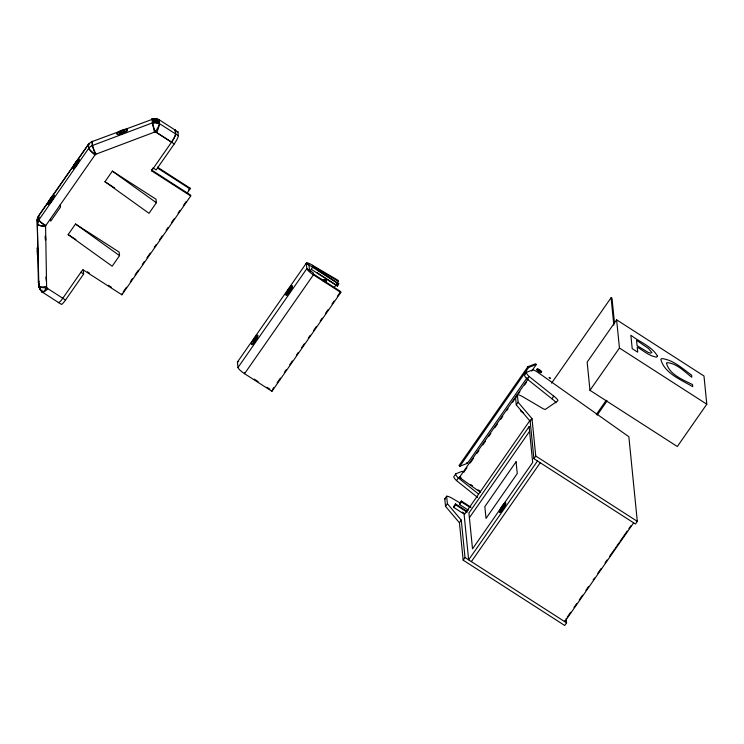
<?xml version="1.0" encoding="UTF-8"?>
<svg xmlns="http://www.w3.org/2000/svg" width="744" height="744" viewBox="0 0 744 744"><rect width="100%" height="100%" fill="white"/><g stroke="black" fill="none" stroke-linecap="round" stroke-linejoin="round"><path stroke-width="1.12" d="M158.891 123.616L158.891 123.272A11.746 11.318 -5.7 0 0 152.39 122.89L91.763 145.778M37.87 248.291C38.111 247.343 38.39 259.014 38.093 257.88M38.158 257.461L38.167 254.792M153.422 168.172L156.147 169.93L174.254 143.945L155.366 131.781L95.409 154.38L45.524 225.925A7.821 1.628 34.9 0 1 38.948 219.768L88.806 148.196A9.867 9.505 -5.7 0 1 92.117 145.601M68.141 234.593L75.507 224.018L119.189 252.114L119.533 255.638L112.167 266.213L68.141 234.593L75.907 239.587M104.978 181.703L112.344 171.129L156.026 199.225L156.37 202.749L149.005 213.323L104.978 181.703L114.688 187.953M58.283 302.371A7.821 1.339 -57.3 0 0 62.794 298.26L82.761 269.626L121.904 294.801L190.724 195.998L151.581 170.822L152.78 168.088M151.581 170.822L171.52 142.188A7.821 1.339 -57.3 0 0 175.621 133.957L175.277 130.079M88.824 143.964A7.812 1.479 40.5 0 0 88.434 144.373L38.567 215.937A9.867 9.505 -5.7 0 0 37.2 220.224L38.893 286.533A11.746 11.318 -5.7 0 0 42.12 291.974L61.036 304.138A7.821 1.339 -57.3 0 0 65.537 300.018L83.635 274.043L83.254 270.1M188.613 189.962L189.934 188.065L157.468 167.177M187.376 192.743L190.018 188.939L189.934 188.065M123.141 292.02L126.452 287.268M130.423 281.567L132.404 278.721M135.055 274.917L138.365 270.174M142.327 264.473L144.317 261.618M146.968 257.824L150.269 253.072M154.24 247.371L156.231 244.516M159.532 239.773L162.183 235.969M166.154 230.268L168.135 227.422M171.446 222.67L174.096 218.866M178.067 213.165L180.048 210.32M183.359 205.567L186.009 201.773M237.978 367.517L237.438 362.068L306.296 263.209A7.821 1.628 34.9 0 1 312.461 265.245L337.897 280.246L338.464 281.418L334.484 287.128M310.016 271.104L312.666 267.301L312.461 265.245L312.545 266.138L338.464 281.418M309.532 270.388L308.983 264.938L306.296 263.209L306.844 268.658L313.215 272.769L313.419 274.824L244.553 373.683L271.951 391.307L340.808 292.448L340.696 291.564L313.345 273.969L313.419 274.824L340.808 292.448M324.291 281.455L324.561 281.065L324.458 281.79M311.262 269.309L337.32 286.068L338.678 283.641L318.116 270.416L318.014 269.365M337.32 286.068L338.678 283.641M272.499 389.475L273.829 387.568M277.14 382.816L280.451 378.064M284.422 372.363L286.403 369.508M289.714 364.755L292.364 360.952M296.335 355.251L298.325 352.396M301.636 347.643L304.287 343.849M308.258 338.139L310.239 335.293M313.55 330.541L316.2 326.737M320.171 321.027L322.161 318.181M325.472 313.429L328.123 309.625M332.094 303.924L334.075 301.069M337.385 296.317L340.036 292.513M531.718 371.079L536.359 364.43L535.485 363.779L527.877 366.736L459.011 465.595L459.885 466.237L467.492 463.289L527.087 377.738M459.885 466.237L528.751 367.378L536.359 364.43M464.144 472.059A5.831 1.209 34.9 0 0 461.866 471.436L455.877 473.761L454.035 476.402A11.123 2.306 34.9 0 0 456.518 480.605L477.62 497.438M526.613 372.279A11.123 2.306 34.9 0 0 529.105 376.483L553.722 396.124A6.984 1.451 34.9 0 1 557.795 400.849L545.343 409.395A5.58 1.163 34.9 0 1 542.618 408.428L523.627 397.231A9.579 1.99 34.9 0 0 517.378 394.757L515.536 397.398L516.28 404.894L530.165 421.299L533.904 458.685L635.469 524.009L637.31 521.358L628.857 436.737L538.526 372.828A5.831 1.209 34.9 0 0 532.602 369.954L526.613 372.279L524.771 374.93A11.123 2.306 34.9 0 0 527.264 379.124L551.881 398.765A6.984 1.451 34.9 0 1 556.019 402.876M456.518 480.605L458.36 477.955A11.123 2.306 34.9 0 1 455.877 473.761M527.264 379.124L529.105 376.483M480.643 492.444L459.42 477.388L528.128 378.994M566.11 618.264L566.565 622.84L564.724 625.49L463.159 560.158L459.429 522.772L445.544 506.366L444.791 498.88L446.633 496.229A9.579 1.99 34.9 0 1 452.882 498.713L460.48 503.195M464.284 471.547L466.981 467.706M470.245 462.991L473.603 458.192M476.867 453.487L478.894 450.594M482.828 444.931L485.516 441.09M488.789 436.375L490.817 433.482M494.741 427.819L497.438 423.978M500.703 419.263L502.73 416.37M506.664 410.707L508.031 408.763M512.625 402.151L514.606 399.305M518.577 393.595L519.907 391.697M524.539 385.039L526.529 382.193M445.544 506.366L447.386 503.725L446.633 496.229M516.28 404.894L518.122 402.244L517.378 394.757M467.074 511.323L455.505 503.893L453.663 506.534L453.756 507.417L464.349 514.234M453.756 507.417L455.598 504.776L455.505 503.893M471.064 507.278L461.354 501.038L459.513 503.688L459.597 504.562L468.339 510.179M459.597 504.562L461.447 501.921L461.354 501.038M551.592 383.132L611.103 297.702L612.014 298.279L614.525 323.473M530.37 419.876L464.163 514.932L468.646 559.86L537.503 461.001M459.429 522.772L461.271 520.13L447.386 503.725M530.165 421.299L532.016 418.649L518.122 402.244M551.881 398.765L553.722 396.124M469.408 517.712L529.57 431.334M616.627 319.818L587.156 362.123L589.973 390.33L677.328 446.521L706.8 404.206L703.982 375.999L616.627 319.818L619.445 348.025L589.973 390.33M463.159 560.158L465 557.516L461.271 520.13M533.904 458.685L535.745 456.035L532.016 418.649M471.371 561.618L540.237 462.759M596.307 414.52L606.221 400.281M597.209 415.106L607.132 400.867M567.346 617.009L570.657 612.256M573.968 607.504L576.619 603.7M579.26 599.906L582.571 595.144M585.881 590.392L588.532 586.598M593.163 579.939L594.493 578.042M597.804 573.289L601.115 568.537M605.086 562.827L607.076 559.981M609.717 556.177L613.028 551.425M613.577 550.634L614.563 549.221M615.176 548.337L616.162 546.933M616.999 545.715L618.989 542.869M620.003 541.418L621.965 538.591M622.3 538.117L624.951 534.313M625.239 533.894L627.211 531.067M628.922 528.612L630.912 525.757M633.646 522.837L564.78 621.696L564.696 620.812M459.42 477.388L459.932 476.904L461.168 477.853M159.104 119.682L159.458 123.55L155.998 122.658L152.408 122.816L154.399 131.995A4.213 4.055 -5.7 0 1 156.51 132.172L156.891 132.311A7.747 0.949 -69.5 0 0 159.439 123.523M174.254 143.945A7.821 1.339 -57.3 0 0 178.346 135.715L177.974 131.874L159.077 119.728L153.822 118.78L92.089 141.593A9.867 9.505 -5.7 0 0 88.434 144.373L38.567 215.946A9.867 9.505 -5.7 0 0 37.2 220.224L37.786 247.78M549.304 377.422L550.179 378.343M158.891 123.272L178.346 135.715M549.174 377.645L550.309 378.119M619.445 348.025L706.8 404.206M306.296 263.209L338.725 284.059M157.561 168.06L190.018 188.939M316.721 272.425L337.283 285.649M151.488 169.939L190.641 195.123L190.724 195.998M523.674 413.078L520.791 411.227L520.698 410.344M535.745 456.035L637.31 521.358M461.447 501.921L470.18 507.538M455.598 504.776L467.158 512.207M462.34 512.114L464.265 513.351M87.448 271.811L89.354 273.039M108.447 285.324L111.312 287.165M254.253 379.115L258.159 381.626M266.957 387.28L269.886 389.168M80.91 272.285L83.635 274.043M65.537 300.018L46.63 287.863A7.821 2.102 -1 0 1 38.735 285.984M465 557.516L566.565 622.84M470.599 484.474L472.496 485.823M478.104 489.803L479.964 491.133M112.344 171.129L156.37 202.749M75.507 224.018L119.533 255.638M527.877 366.736L528.751 367.378M466.618 462.638L467.492 463.289M458.36 477.955L478.587 494.09M42.11 291.946L39.981 289.174L38.837 285.901M42.157 291.936A7.747 1.618 -45.6 0 0 47.709 288.923L47.43 288.635A4.213 4.055 -5.7 0 1 46.416 286.831L46.333 286.449A7.747 2.074 -12.6 0 1 38.809 285.966L38.456 282.078L39.106 284.301A11.746 11.318 -5.7 0 1 38.363 282.125L37.925 258.047M152.167 119.273L152.018 118.733L152.408 122.816A7.821 0.558 69.3 0 0 155.347 131.781L155.282 130.898M271.839 390.423L271.951 391.307M611.103 297.702L613.846 325.184M158.528 119.505L158.909 123.337M157.96 119.319L158.342 123.141M157.384 119.152L157.765 122.983M156.798 119.021L157.179 122.844M156.212 118.91L156.593 122.741M155.617 118.835L155.998 122.658M155.022 118.789L155.403 122.611M154.417 118.77L154.798 122.593M153.822 118.78L154.203 122.611M153.218 118.826L153.599 122.648M153.004 122.723L152.604 118.705M121.821 293.917L121.904 294.801M92.647 141.769A7.812 0.716 65 0 0 92.079 141.611L92.461 145.443A7.812 0.716 65.2 0 0 95.939 154.148L95.725 154.24A2.213 2.13 -5.7 0 0 95.037 154.761L94.888 154.938A7.812 1.479 40.7 0 1 88.815 148.196L88.424 144.364A7.821 1.628 34.9 0 1 89.652 143.992M60.301 204.712L60.534 207.055L50.713 221.163L50.48 218.81M46.323 280.237L46.193 277.047M38.948 219.768L38.567 215.937A7.812 1.721 30.3 0 1 39.014 215.462M41.952 290.058L42.148 291.974M37.488 251.5L37.414 250.728L37.516 252.755L37.433 251.974M37.544 254.262L37.46 253.49L37.563 255.508L37.488 254.736M40.399 288.254L40.595 290.169M39.534 286.747L39.72 288.653M38.893 283.752L39.283 287.584M38.567 282.646L39.097 287.035M244.478 372.828L244.553 373.683A7.821 1.628 34.9 0 1 237.978 367.536L306.844 268.658A7.821 1.628 34.9 0 0 313.419 274.824M38.084 251.435L38.139 253.685M45.533 236.387L45.626 240.145L45.468 236.657M46.258 276.629L46.435 281.409M45.217 236.09L45.282 239.522M505.409 503.149A5.534 0.949 -57.3 0 1 503.353 508.626A5.534 0.949 -57.3 0 1 499.782 511.649M500.052 510.84A5.534 0.949 -57.3 0 1 500.517 509.835M504.227 504.237A5.534 0.949 -57.3 0 1 504.888 503.549M505.223 504.079A4.39 0.753 -57.3 0 1 503.874 507.436A4.39 0.753 -57.3 0 1 500.945 511.24M504.665 504.237A4.39 0.753 -57.3 0 1 505.018 504.032M125.801 129.763A5.534 1.432 -21.8 0 1 126.303 131.651A5.534 1.432 -21.8 0 1 119.412 134.515A5.534 1.432 -21.8 0 1 117.701 133.13M126.294 130.488A4.39 1.135 -21.8 0 1 125.597 131.66M124.871 132.162A4.39 1.135 -21.8 0 1 119.877 134.06M119.635 132.218A4.39 1.135 -21.8 0 1 120.537 131.707M76.809 161.588A5.534 0.949 -57.3 0 1 79.106 160.499A5.534 0.949 -57.3 0 1 74.977 167.391A5.534 0.949 -57.3 0 1 73.396 167.279M73.861 166.265A5.534 0.949 -57.3 0 1 74.474 165.112M53.828 195.374A5.534 0.949 -57.3 0 1 52.164 200.238A5.534 0.949 -57.3 0 1 48.128 204.405M48.193 203.865A5.534 0.949 -57.3 0 1 48.927 202.052M51.076 198.481A5.534 0.949 -57.3 0 1 51.875 197.383M53.67 196.602A4.39 0.753 -57.3 0 1 50.406 202.368M49.839 203.019A4.39 0.753 -57.3 0 1 48.806 203.614M78.566 160.518A4.39 0.753 -57.3 0 1 78.473 161.336M78.185 162.062A4.39 0.753 -57.3 0 1 75.972 165.763M75.339 166.582A4.39 0.753 -57.3 0 1 73.73 167.828M75.079 164.471A4.39 0.753 -57.3 0 1 75.693 163.503M95.409 154.38A7.821 0.558 69.3 0 1 92.451 145.424L92.089 141.593A7.821 0.558 69.3 0 1 92.544 141.816M176.933 131.948A7.821 1.339 -57.3 0 1 177.965 131.883M174.542 129.958A7.821 1.339 -57.3 0 1 175.24 130.126L175.621 133.957A7.821 1.339 -57.3 0 1 171.566 142.132L155.366 131.707A7.821 1.339 -57.3 0 0 159.458 123.485M37.581 224.056A9.867 9.505 -5.7 0 1 38.93 219.778A7.812 1.721 30.2 0 0 45.803 225.413L45.691 225.609A2.213 2.13 -5.7 0 0 45.44 226.409L45.421 226.641A7.812 2.065 4.7 0 1 37.591 224.056A9.867 9.505 -5.7 0 1 39.014 219.805L38.632 215.983A7.821 1.628 34.9 0 1 39.004 215.49M158.072 120.277A7.747 0.986 -68.5 0 1 159.058 119.765A11.746 11.318 -5.7 0 0 152.622 118.9L152.027 118.994A7.821 0.558 69.3 0 1 152.483 119.217M42.12 291.974A7.821 1.339 -57.3 0 0 46.63 287.863L45.57 225.953A7.821 2.102 -1 0 1 37.628 224.084M38.893 281.213A7.747 2.074 -12.6 0 0 38.409 282.116A7.821 2.102 -1 0 1 38.902 281.316M95.381 154.343A7.821 1.628 34.9 0 1 88.806 148.196M158.044 119.793A7.821 1.339 -57.3 0 1 159.077 119.728M237.438 362.068A7.821 1.628 34.9 0 1 238.666 361.686M322.571 280.721A1.962 1.795 -26.2 0 1 325.974 282.143M322.691 280.116A2.288 2.102 -26.2 0 1 326.281 282.227M257.006 335.888A5.534 0.949 -57.3 0 1 255.871 340.361A5.534 0.949 -57.3 0 1 251.9 343.988M255.583 337.497A5.534 0.949 -57.3 0 1 256.345 336.576M291.964 286.049A5.534 0.949 -57.3 0 1 290.309 290.923A5.534 0.949 -57.3 0 1 286.263 295.08M286.338 294.55A5.534 0.949 -57.3 0 1 286.607 293.741M287.072 292.736A5.534 0.949 -57.3 0 1 288.421 290.355M290.783 287.137A5.534 0.949 -57.3 0 1 291.443 286.449M291.685 287.807A4.39 0.753 -57.3 0 1 291.397 288.523M290.969 289.388A4.39 0.753 -57.3 0 1 288.551 293.043M287.974 293.694A4.39 0.753 -57.3 0 1 287.5 294.14M287.147 294.345A4.39 0.753 -57.3 0 1 286.942 294.289M287.333 292.745A4.39 0.753 -57.3 0 1 287.761 291.881M257.136 336.372A4.39 0.753 -57.3 0 1 255.694 340.268A4.39 0.753 -57.3 0 1 252.504 343.737M255.108 338.483A4.39 0.753 -57.3 0 1 256.308 337.023M515.536 397.398A9.579 1.99 34.9 0 1 516.113 397.38M541.148 372.279A2.771 0.577 34.9 0 1 539.8 372.242A2.771 0.577 34.9 0 1 536.898 370.019A2.771 0.577 34.9 0 1 537.735 369.666M538.284 369.945A2.771 0.577 34.9 0 1 538.879 370.298M444.791 498.88A9.579 1.99 34.9 0 1 445.377 498.861M37.321 248.31L37.619 258.661L37.358 247.594L37.321 248.31M666.522 363.286C669.312 374.558 683.001 379.775 692.534 384.592L692.748 386.722C681.216 379.766 664.318 373.321 660.821 359.306L661.686 358.58C673.218 359.687 682.434 368.652 691.585 375.106L691.799 377.264C684.387 371.628 676.845 363.342 667.136 362.654L666.522 363.286M657.482 356.125L656.682 357.157C649.354 356.199 643.495 350.684 637.227 347.178L637.72 352.182L632.205 348.629L630.866 335.219C639.505 342.035 651.809 346.165 657.482 356.125M651.744 352.47L650.619 353.223L648.098 352.358L637.069 345.662L636.539 340.296L648.554 348.508L651.744 352.47M50.285 199.904L49.643 201.717L50.285 199.904M51.885 197.606L51.243 199.42L51.885 197.606M75.218 164.117L74.567 165.931L75.218 164.117M76.818 161.811L76.167 163.633L76.818 161.811M253.992 340.027L253.341 341.84L253.992 340.027M255.592 337.72L254.941 339.543L255.592 337.72M288.43 290.579L287.779 292.401L288.43 290.579M290.03 288.281L289.379 290.095L290.03 288.281M529.105 426.628L468.934 513.007L472.514 548.858L532.685 462.48L529.105 426.628M516.076 461.764L484.837 506.618L486.018 518.429L517.257 473.575L516.076 461.764M501.875 507.678L501.224 509.501L501.875 507.678M503.474 505.381L502.823 507.203L503.474 505.381M538.768 369.833L540.144 370.838L538.861 369.842M121.281 131.576L120.072 132.032L120.147 132.813L121.356 132.358L121.281 131.576M123.96 130.572L122.741 131.028L122.825 131.8L124.034 131.344L123.96 130.572M500.935 510.951A5.534 0.949 -57.3 0 0 505.446 503A5.534 0.949 -57.3 0 0 500.675 508.385A5.534 0.949 -57.3 0 0 500.935 510.951M119.598 133.948A5.534 1.432 -21.8 0 0 127.215 129.744A5.534 1.432 -21.8 0 0 119.338 131.39A5.534 1.432 -21.8 0 0 119.598 133.948M49.346 203.168A5.534 0.949 -57.3 0 0 53.856 195.226A5.534 0.949 -57.3 0 0 49.085 200.601A5.534 0.949 -57.3 0 0 49.346 203.168M74.27 167.381A5.534 0.949 -57.3 0 0 78.79 159.439A5.534 0.949 -57.3 0 0 74.019 164.815A5.534 0.949 -57.3 0 0 74.27 167.381M37.442 219.713A7.812 2.065 4.8 0 0 37.209 220.224A7.821 2.102 -1 0 1 37.479 219.685M287.491 293.852A5.534 0.949 -57.3 0 0 292.001 285.901A5.534 0.949 -57.3 0 0 287.231 291.285A5.534 0.949 -57.3 0 0 287.491 293.852M253.053 343.291A5.534 0.949 -57.3 0 0 257.563 335.339A5.534 0.949 -57.3 0 0 252.793 340.724A5.534 0.949 -57.3 0 0 253.053 343.291M537.865 369.833A2.771 0.577 34.9 0 0 541.669 371.963A2.771 0.577 34.9 0 0 538.768 369.257A2.771 0.577 34.9 0 0 537.865 369.833"/></g></svg>
